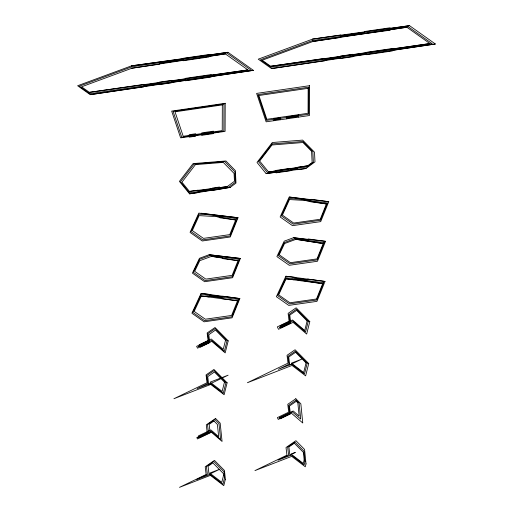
<?xml version="1.0" encoding="UTF-8"?>
<svg xmlns="http://www.w3.org/2000/svg" width="513" height="513" viewBox="0 0 513 513"><rect width="100%" height="100%" fill="white"/><g stroke="black" fill="none" stroke-linecap="round" stroke-linejoin="round"><path stroke-width="0.77" d="M189.175 136.625L189.175 137.144L195.774 136.182L195.774 135.663M189.182 135.4L189.182 134.701L195.78 133.739L195.78 134.438M201.731 134.791L201.731 135.317L213.434 133.604L213.44 133.085M201.737 133.572L201.737 132.873L213.446 131.168L213.44 131.86M273.98 120.696L273.98 119.997L280.579 119.035L280.579 119.734M273.987 118.253L273.987 118.779L280.585 117.817L280.585 117.291M286.536 118.862L286.536 118.17L298.245 116.464L298.239 117.156M286.543 116.425L286.543 116.945L298.252 115.239L298.252 114.72M235.672 219.974L229.766 234.621L203.456 238.378L192.33 230.561L199.121 215.62L216.614 216.627L220.224 217.121L219.968 217.82L235.672 219.974L216.614 216.627M238.019 217.717L230.241 236.993L202.263 240.988L190.047 232.408L198.82 213.094L238.019 217.717L201.211 213.228M238.032 260.7L232.126 275.346L205.816 279.104L194.709 271.306L199.756 260.707L211.561 256.34L222.584 257.853L222.328 258.552L238.032 260.7L211.561 256.34M240.373 258.449L232.601 277.719L204.623 281.714L192.394 273.128L199.454 258.302L209.131 254.717L240.373 258.449L209.131 254.717M237.519 300.804L231.607 315.45L205.296 319.208L194.183 311.397L201.333 295.988L209.169 296.918L209.4 296.213L222.071 297.95L221.808 298.649L237.519 300.804L201.333 295.988M239.86 298.553L232.088 317.823L204.103 321.818L191.888 313.231L201.083 293.404L210.022 294.462L209.849 294.994L222.527 296.726L222.719 296.2L239.86 298.553L201.083 293.404M326.409 203.95L320.234 219.256L293.686 223.046L282.406 215.127L289.473 199.557L304.812 200.442L310.692 201.243L310.5 201.769L326.409 203.95L304.812 200.442M328.75 201.699L320.708 221.629L292.493 225.656L280.124 216.967L289.178 197.03L328.75 201.699L311.404 199.32L311.147 200.019L289.415 197.043M323.177 243.585L317.002 258.892L290.448 262.682L279.187 254.769L284.523 243.566L296.027 239.314L323.177 243.585L296.027 239.314M325.518 241.328L317.476 261.264L289.255 265.292L276.873 256.59L284.221 241.155L293.59 237.692L325.518 241.328L308.172 238.955L307.915 239.654L293.59 237.692M322.658 283.683L316.483 298.989L289.935 302.779L278.662 294.866L286.1 278.822L294.096 279.771L294.27 279.245L322.658 283.683L286.1 278.822M325.005 281.432L316.957 301.362L288.742 305.389L276.366 296.7L285.856 276.238L294.956 277.315L294.725 278.02L307.396 279.752L307.659 279.053L325.005 281.432L285.856 276.238M227.208 186.61L234.454 181.269L234.069 173.4L223.29 162.409L195.44 164.635L181.942 182.198L189.464 191.42L227.208 186.61L219.545 187.732L219.545 187.033L212.286 188.091L212.279 188.79L198.037 190.868L198.044 190.169L189.464 191.42M230.157 187.405L235.986 183.103L235.371 170.592L225.938 160.973L193.08 163.596L179.396 181.397L189.56 193.843L198.031 192.612L198.031 192.086L212.279 190.009L212.273 190.535L230.157 187.405L189.56 193.843M307.614 165.808L312.135 162.474L311.583 151.297L302.978 142.518L271.98 144.999L259.649 161.037L268.607 172.022L276.065 170.932L276.065 170.412L290.307 168.335L290.307 168.854L297.566 167.796L297.566 167.276L307.614 165.808L268.607 172.022M305.992 168.488L314.988 161.851L314.514 152.214L302.632 140.1L272.3 142.524L257 162.429L266.119 173.606L305.992 168.488L297.559 169.72L297.559 169.021L290.3 170.079L290.3 170.778L276.052 172.855L276.058 172.156L266.119 173.606M131.565 65.824L77.63 85.735L90.217 94.668L143.723 86.864L143.723 86.344L159.229 84.081L159.222 84.607L171.573 82.805L171.573 82.285L185.501 80.252L185.501 80.778L211.247 77.021L211.253 76.495L253.403 70.352L227.958 52.294L131.565 65.824L183.218 58.815L183.218 58.296L208.971 54.538L208.971 55.064L227.958 52.294M131.924 68.216L81.573 86.8L89.39 92.346L247.933 69.928L225.335 53.897L208.964 56.283L208.958 56.981L183.212 60.739L183.212 60.04L159.569 63.484L159.562 64.183L131.924 68.216L225.335 53.897M312.693 39.071L258.251 59.168L271.518 68.582L324.902 60.797L324.902 60.104L340.408 57.841L340.401 58.54L352.752 56.738L352.758 56.039L366.68 54.012L366.68 54.711L392.426 50.954L392.432 50.255L435.37 43.996L409.509 25.65L312.693 39.071L340.754 34.98L340.754 35.673L364.397 32.229L364.403 31.53L390.149 27.773L390.149 28.471L409.509 25.65M313.052 41.457L262.194 60.233L270.691 66.26L429.894 43.573L406.892 27.253L390.143 29.696L390.143 30.216L340.747 36.898L340.747 37.417L313.052 41.457L406.892 27.253M90.217 94.668L253.403 70.352M271.518 68.582L435.37 43.996M89.39 92.346L143.73 84.427L143.73 85.12L159.229 82.862L159.235 82.163L171.586 80.361L171.579 81.06L185.507 79.034L185.507 78.335L211.26 74.577L211.253 75.276L247.933 69.928M270.691 66.26L324.909 58.36L324.909 58.88L340.408 56.622L340.414 56.097L352.764 54.295L352.758 54.82L366.686 52.788L366.686 52.268L392.439 48.511L392.432 49.036L429.894 43.573M222.334 104.928L222.232 130.584L183.205 136.272L175.023 111.821L222.334 104.928M223.969 103.992L223.867 131.039L181.73 137.183L173.105 111.404L223.969 103.992M225.201 103.286L225.092 131.386L180.621 137.869L171.663 111.09L225.201 103.286M308.159 88.326L308.063 113.283L266.837 119.298L258.879 95.514L308.159 88.326M308.775 87.191L308.672 114.245L266.536 120.388L257.911 94.61L308.775 87.191M309.602 85.677L309.486 115.521L266.132 121.837L256.615 93.404L309.602 85.677M225.54 340.228L223.245 349.347L211.241 338.997L199.166 344.749L200.359 347.179L209.772 342.633L208.817 334.694L215.498 330.077L225.54 340.228M227.067 340.594L224.348 351.379L211.548 340.343L198.23 346.698L208.81 341.594L207.861 333.7L215.216 328.615L227.067 340.594M228.208 340.863L225.175 352.899L211.779 341.357L197.524 348.167L196.633 346.339L208.086 340.818L207.143 332.956L215.011 327.525L228.208 340.863M224.463 382.159L222.135 391.413L210.099 382.166L228.112 375.189L208.688 384.558L207.733 376.625L214.421 372.008L224.463 382.159M225.983 382.525L223.27 393.311L210.471 383.474L197.152 388.63L207.727 383.525L206.777 375.631L214.139 370.546L225.983 382.525M227.124 382.794L224.123 394.728L210.747 384.449L173.933 398.716L207.008 382.749L206.066 374.888L213.927 369.456L227.124 382.794M223.521 475.474L221.789 482.335L209.759 473.089L219.897 469.158L209.054 474.39L208.073 466.253L212.901 462.918L223.309 473.441L223.521 475.474M224.579 477.667L222.931 484.227L210.125 474.397L196.806 479.552L207.387 474.448L206.438 466.554L213.799 461.469L223.969 471.748L224.579 477.667M225.374 479.309L223.783 485.651L210.401 475.371L179.492 487.35L206.136 474.493L205.206 466.785L214.472 460.385L224.463 470.485L225.374 479.309M307.14 320.978L304.741 330.507L292.532 319.99L280.149 325.902L281.034 327.717L290.749 323.03L289.794 315.104L296.649 310.371L307.14 320.978M308.281 321.247L305.568 332.033L292.769 321.003L279.45 327.358L290.025 322.254L289.075 314.36L296.437 309.275L308.281 321.247M309.807 321.613L306.671 334.066L293.077 322.35L278.514 329.295L277.334 326.877L289.069 321.215L288.12 313.366L296.155 307.813L309.807 321.613M306.062 362.909L303.638 372.541L291.41 363.146L301.593 359.203L289.672 364.961L288.716 357.035L295.571 352.303L306.062 362.909M307.204 363.178L304.491 373.964L291.685 364.127L278.373 369.289L288.947 364.185L287.998 356.291L295.36 351.206L307.204 363.178M308.73 363.544L305.626 375.862L292.057 365.436L247.407 382.73L287.985 363.146L287.043 355.297L295.078 349.744L308.73 363.544M304.164 460.001L303.298 463.463L291.07 454.069L295.347 452.415L289.858 455.063L288.883 446.983L294.34 443.213L303.407 452.376L304.164 460.001M304.959 461.668L304.145 464.887L291.346 455.05L278.027 460.212L288.607 455.108L287.658 447.214L295.013 442.129L303.901 451.113L304.959 461.668M306.011 463.887L305.286 466.785L291.711 456.358L254.935 470.607L286.94 455.159L286.017 447.516L295.911 440.68L304.568 449.433L306.011 463.887M237.012 218.685L230.036 235.974L202.776 239.866L191.028 231.619L198.948 214.178L207.816 214.684L237.012 218.685M239.372 259.418L232.395 276.706L205.129 280.598L193.388 272.345L199.583 259.334L210.17 255.416L239.372 259.418M238.859 299.515L231.882 316.803L204.616 320.696L192.869 312.449L201.186 294.513L238.859 299.515M327.409 202.981L320.439 220.276L293.173 224.168L281.425 215.915L289.351 198.473L298.213 198.986L327.409 202.981M324.178 242.617L317.201 259.905L289.941 263.797L278.193 255.551L284.394 242.534L294.981 238.616L324.178 242.617M323.665 282.721L316.688 300.009L289.422 303.901L277.68 295.648L285.998 277.713L323.665 282.721M194.094 164.045L180.486 181.743L189.515 192.805L228.894 187.065L235.332 182.314L234.813 171.797L224.803 161.589L194.094 164.045M272.114 143.935L258.514 161.633L267.542 172.701L306.921 166.956L313.36 162.211L312.84 151.688L302.83 141.479L272.114 143.935M215.55 418.454L206.29 424.854L207.214 432.562L196.806 437.583L197.473 438.942L211.433 432.279L222.071 441.443L220.167 423.129L215.55 418.454M214.876 419.538L207.515 424.623L208.464 432.517L197.89 437.621L211.202 431.266L220.603 439.365L218.98 423.687L214.876 419.538M213.979 420.987L209.15 424.322L210.131 432.465L199.326 437.679L198.441 435.864L210.894 429.92L218.653 436.601L217.39 424.431L213.979 420.987M295.815 398.736L287.78 404.289L288.723 412.138L277.373 417.62L278.258 419.429L291.365 413.177L302.766 422.994L300.849 403.827L295.815 398.736M296.097 400.198L288.736 405.283L289.685 413.177L279.104 418.281L292.423 411.926L300.708 419.057L299.13 403.263L296.097 400.198M296.302 401.288L289.454 406.027L290.403 413.953L280.406 418.775L279.745 417.415L293.218 410.984L299.162 416.107L297.835 402.84L296.302 401.288M131.719 66.85L79.323 86.19L89.865 93.674L251.062 70.172L226.836 52.98L131.719 66.85M312.898 40.431L260.501 59.777L271.044 67.254L432.241 43.752L408.015 26.567L312.898 40.431"/></g></svg>
